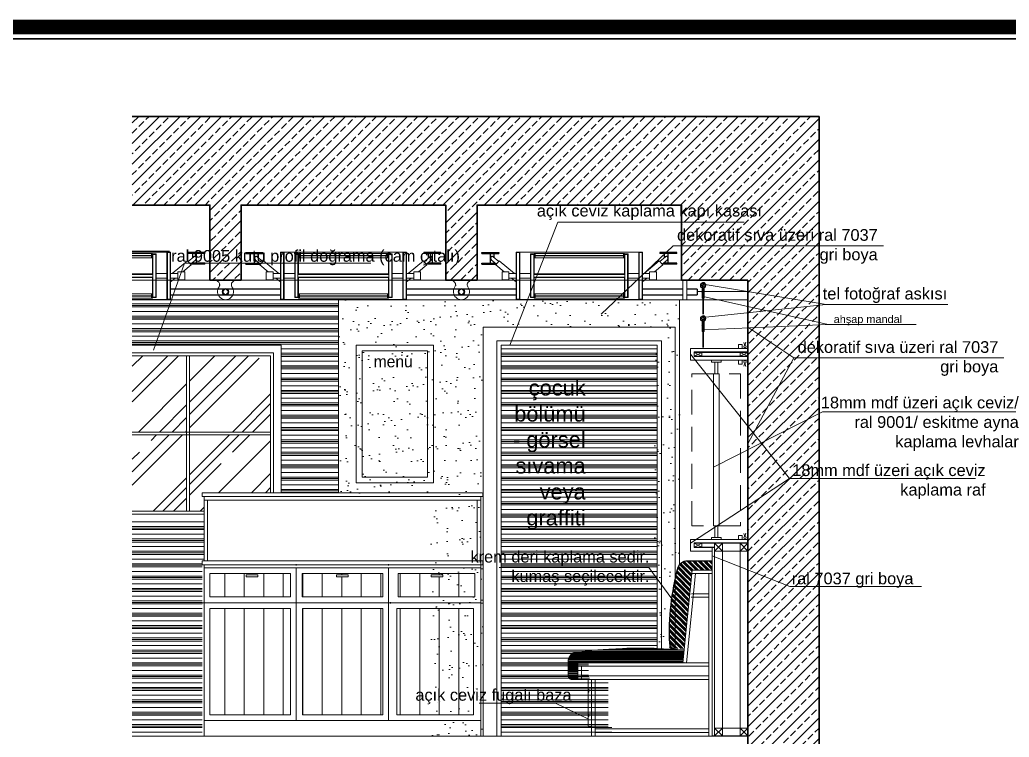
# Model space of a CAD drawing. Header units: millimetres. Extents: x 54215 to 67697, y 23496 to 56611.
# Drawn here: x 59759 to 60266, y 32393 to 32761 of the extents above; entities that cross this region are included whole.
import ezdxf

# ---------------------------------------------------------------- set-up
doc = ezdxf.new("R2010")
doc.units = ezdxf.units.MM
doc.linetypes.add('DASHED', pattern=[19.05, 12.7, -6.35])
doc.layers.add('0 rölöve', color=7, linetype='Continuous', true_color=0xf1380e)
for name, color, linetype, lineweight in [('b_görünüş', 44, 'Continuous', 25), ('no3_ahsap gorunus arka ince', 53, 'Continuous', 15), ('no3_ahsap gorunus arka kalın', 43, 'Continuous', 15), ('no3_ahsap gorunus on ince', 32, 'Continuous', 13), ('no3_cam gorunus arka', 140, 'Continuous', 13), ('no3_duvar kaplama', 8, 'Continuous', 0), ('no3_duvar mevcut', 4, 'Continuous', 35), ('no3_döşeme kaplama', 8, 'Continuous', 0), ('no3_döşeme kaplama trimli', 8, 'Continuous', 0), ('no3_kutu profil gorunus', 8, 'Continuous', 0), ('no3_kutuprofil kesit', 74, 'Continuous', 18), ('no3_lejand', 255, 'Continuous', 13), ('no3_mobilya aydınlatma', 50, 'Continuous', 13), ('no3_tavan aydınlatma', 50, 'Continuous', 13), ('no3_tefriş arka ince', 65, 'Continuous', 13), ('no3_yazı duvar', 152, 'Continuous', 0), ('t_yazı', 154, 'Continuous', 25)]:
    doc.layers.add(name, color=color, linetype=linetype, lineweight=lineweight)
for name, color, linetype, lineweight, true_color in [('no3_ahsap kesit on', 7, 'Continuous', 20, 0xfca103), ('no3_alçıpan kesit', 7, 'Continuous', 20, 0xf5003d), ('no3_tefriş ön ince', 7, 'Continuous', 18, 0x8c1aff)]:
    doc.layers.add(name, color=color, linetype=linetype, lineweight=lineweight, true_color=true_color)
doc.styles.get("Standard").update_dxf_attribs({"font": 'arial.ttf'})
pattern_1 = [(45, (58177.008, 21514.86), (21.552615, 57.47364), [381, -50.8, 127, -25.4]), (45, (58191.915, 21547.727), (-41.84799, 5.92697), [76.2, -8.382, 152.4, -19.05]), (45, (58170.721, 21539.106), (81.36112, 105.428207), [203.2, -35.56, 101.6, -25.4])]

# ---------------------------------------------------------------- blocks, each defined once
blk = doc.blocks.new('sedirkesit')
at = {"layer": 'no3_döşeme kaplama'}
h = blk.add_hatch(dxfattribs=at)
h.set_pattern_fill('GOST_GROUND', color=256, scale=0.1, angle=-45)
h.set_pattern_definition([(360, (-391.1663, 3306.352), (1, -1), [2]), (360, (-390.9541, 3306.1398), (1, -1), [2]), (360, (-390.742, 3305.9277), (1, -1), [2])])
edge = h.paths.add_edge_path()
edge.add_arc((2746.14, 4584.73), 2, 270, 360)
edge.add_line((2748.14, 4584.73), (2748.14, 4592.19))
edge.add_arc((2743.15, 4591.93), 5, 3.0283, 72.8571)
edge.add_arc((2711.07, 4327.17), 271.61, 82.9031, 94.7162)
edge.add_line((2688.74, 4597.87), (2689.22, 4591.24))
edge.add_line((2689.22, 4591.24), (2696.74, 4591.24))
edge.add_line((2696.74, 4591.24), (2743.14, 4591.24))
edge.add_line((2743.14, 4591.24), (2743.14, 4582.73))
edge.add_line((2743.14, 4582.73), (2746.14, 4582.73))
at = {"layer": 'no3_döşeme kaplama trimli'}
h = blk.add_hatch(dxfattribs=at)
h.set_pattern_fill('GOST_GROUND', color=256, scale=0.2)
h.set_pattern_definition([(45, (3988.3898, 1510.6872), (2.8284271, -2e-16), [4]), (45, (3988.9898, 1510.6872), (2.8284271, -2e-16), [4]), (45, (3989.5898, 1510.6872), (2.8284271, -2e-16), [4])])
edge = h.paths.add_edge_path()
edge.add_arc((2687.01, 4638.55), 5, 20.1712, 90)
edge.add_line((2687.01, 4643.55), (2674.17, 4643.55))
edge.add_line((2674.17, 4643.55), (2674.17, 4638.85))
edge.add_line((2674.17, 4638.85), (2684.48, 4638.85))
edge.add_line((2684.48, 4638.85), (2688.69, 4598.55))
edge.add_line((2688.69, 4598.55), (2696.01, 4598.55))
edge.add_arc((2560.8, 4605.68), 135.4, 356.9822, 374.8039)
at = {"layer": 'b_görünüş'}
blk.add_line((2687.01, 4643.55, 0), (2674.17, 4643.55, 0), dxfattribs=at)
for centre, radius, start, end in [((2687.01, 4638.55, 0), 5, 20.1712, 90), ((2566.2, 4606.67, 0), 129.93, 357.5869, 14.9911), ((2692.58, 4601.57, 0), 3.45, 283.571, 353.8442)]:
    blk.add_arc(centre, radius, start, end, dxfattribs=at)
at = {"layer": 'no3_ahsap gorunus on ince'}
for p, q in [((2748.14, 4584.73, 0), (2748.14, 4592.19, 0)), ((2675.97, 4582.73, 0), (2746.14, 4582.73, 0)), ((2734.34, 4582.73, 0), (2734.34, 4553.55, 0)), ((2736.14, 4582.73, 0), (2736.14, 4553.55, 0)), ((2737.94, 4577.73, 0), (2737.59, 4577.38, 0)), ((2737.59, 4577.38, 0), (2737.59, 4576.38, 0)), ((2737.59, 4576.38, 0), (2737.94, 4576.03, 0)), ((2737.59, 4564.9, 0), (2737.94, 4565.26, 0)), ((2737.59, 4563.9, 0), (2737.59, 4564.9, 0)), ((2737.94, 4563.55, 0), (2737.59, 4563.9, 0))]:
    blk.add_line(p, q, dxfattribs=at)
at = {"layer": 'no3_ahsap gorunus on ince', "elevation": 0}
for points in [[(2737.94, 4563.55), (2737.94, 4558.55), (2736.14, 4558.55), (2736.14, 4582.73), (2737.94, 4582.73), (2737.94, 4577.73)], [(2737.94, 4576.03), (2737.94, 4565.26)]]:
    blk.add_lwpolyline(points, dxfattribs=at)
at = {"layer": 'no3_ahsap gorunus on ince'}
for centre, radius, start, end in [((2710.41, 4295.47, 0), 303.18, 83.5198, 94.0994), ((2743.15, 4591.93, 0), 5, 3.0283, 72.8571), ((2746.14, 4584.73, 0), 2, 270, 0)]:
    blk.add_arc(centre, radius, start, end, dxfattribs=at)
at = {"layer": 'no3_ahsap kesit on'}
for p, q in [((2674.17, 4638.85, 0), (2674.17, 4643.55, 0)), ((2684.48, 4638.85, 0), (2674.17, 4638.85, 0)), ((2674.17, 4638.85, 0), (2674.17, 4553.55, 0)), ((2684.61, 4637.05, 0), (2674.17, 4637.05, 0)), ((2675.97, 4637.05, 0), (2675.97, 4553.55, 0)), ((2687.41, 4591.24, 0), (2682.81, 4637.05, 0)), ((2689.22, 4591.24, 0), (2684.48, 4638.85, 0)), ((2684.84, 4626.65, 0), (2675.97, 4626.65, 0)), ((2684.98, 4624.85, 0), (2675.97, 4624.85, 0)), ((2743.14, 4591.24, 0), (2675.97, 4591.24, 0)), ((2743.14, 4589.44, 0), (2675.97, 4589.44, 0)), ((2688.74, 4591.43, 0), (2688.54, 4591.43, 0)), ((2741.34, 4582.73, 0), (2741.34, 4589.44, 0)), ((2743.14, 4582.73, 0), (2743.14, 4591.24, 0)), ((2741.34, 4584.53, 0), (2675.97, 4584.53, 0)), ((2734.34, 4557.35, 0), (2675.97, 4557.35, 0)), ((2734.34, 4555.55, 0), (2675.97, 4555.55, 0))]:
    blk.add_line(p, q, dxfattribs=at)
at = {"layer": 'no3_duvar kaplama', "linetype": 'DASHED'}
blk.add_line((2748.14, 4584.73, 0), (2748.14, 4592.19, 0), dxfattribs=at)
at = {"layer": 'no3_duvar kaplama'}
for p, q in [((2737.94, 4577.73, 0), (2737.94, 4576.03, 0)), ((2737.94, 4565.26, 0), (2737.94, 4563.55, 0))]:
    blk.add_line(p, q, dxfattribs=at)
at = {"layer": 'no3_duvar kaplama', "linetype": 'DASHED'}
for centre, radius, start, end in [((2710.41, 4295.47, 0), 303.18, 83.5198, 94.0994), ((2743.15, 4591.93, 0), 5, 3.0283, 72.8571), ((2746.14, 4584.73, 0), 2, 270, 0)]:
    blk.add_arc(centre, radius, start, end, dxfattribs=at)
at = {"layer": 'no3_kutuprofil kesit'}
blk.add_line((2696.14, 4591.43, 0), (2696.34, 4591.43, 0), dxfattribs=at)
blk = doc.blocks.new('mandal')
at = {"layer": 'no3_ahsap gorunus arka ince'}
for p, q in [((10987.33, 17325.82), (10987.9, 17326.47)), ((10988.1, 17326.54), (10987.39, 17325.73))]:
    blk.add_line(p, q, dxfattribs=at)
for points in [[(10987.91, 17326.47, -0.444746), (10987.65, 17326.74, -0.432142), (10987.91, 17327), (10987.51, 17328.69), (10987.35, 17328.68)], [(10987.35, 17325.72), (10987.35, 17322.73), (10987.56, 17322.73), (10987.91, 17323.44), (10987.91, 17323.91, -0.361232), (10987.55, 17324.29, -0.441928), (10987.93, 17324.75), (10987.93, 17325.56), (10987.8, 17325.75), (10987.91, 17325.97), (10987.91, 17326.32)], [(10988.48, 17328.68), (10988.48, 17322.73), (10988.27, 17322.73), (10987.91, 17323.44), (10987.91, 17323.91, 0.361232), (10988.27, 17324.29, 0.441928), (10987.9, 17324.75), (10987.9, 17325.56), (10988.03, 17325.75), (10987.91, 17325.97), (10987.91, 17326.32)], [(10987.91, 17326.47, 0.444746), (10988.18, 17326.74, 0.432142), (10987.91, 17327), (10988.31, 17328.69), (10988.48, 17328.68)]]:
    blk.add_lwpolyline(points, format="xyb", dxfattribs=at)
blk.add_lwpolyline([(10987.35, 17328.68), (10987.35, 17325.85)], dxfattribs=at)
blk.add_circle((10987.91, 17326.73), 0.168, dxfattribs=at)
blk.add_arc((10987.36, 17325.78), 0.0578, 130.2083, 298.6986, dxfattribs=at)
blk = doc.blocks.new('fe4ryvkukm')
for p, q in [((10581.13, 17423.32), (10581.13, 17423.82)), ((10581.13, 17423.82), (10589.85, 17423.82)), ((10581.13, 17423.32), (10589.85, 17423.32)), ((10585.53, 17418.4), (10585.53, 17423.32)), ((10587.43, 17421.17), (10587.43, 17423.32)), ((10589.85, 17423.82), (10589.85, 17423.32)), ((10672.41, 17423.82), (10672.41, 17423.32)), ((10681.13, 17423.82), (10672.41, 17423.82)), ((10681.13, 17423.32), (10672.41, 17423.32)), ((10674.83, 17421.17), (10674.83, 17423.32)), ((10676.73, 17418.4), (10676.73, 17423.32)), ((10681.13, 17423.32), (10681.13, 17423.82)), ((10581.13, 17417.9), (10581.13, 17418.4)), ((10581.13, 17418.4), (10587.92, 17418.4)), ((10581.13, 17417.9), (10581.13, 17418.4)), ((10581.13, 17417.9), (10588.52, 17417.9)), ((10587.43, 17418.4), (10587.43, 17418.81)), ((10681.13, 17417.9), (10673.74, 17417.9)), ((10681.13, 17418.4), (10674.34, 17418.4)), ((10674.83, 17418.4), (10674.83, 17418.81)), ((10681.13, 17417.9), (10681.13, 17418.4)), ((10681.13, 17417.9), (10681.13, 17418.4)), ((10654.25, 17401.65), (10654.25, 17401.35))]:
    blk.add_line(p, q)
for centre, start, end in [((10586.42, 17420.83), 48.6371, 233.2468), ((10675.84, 17420.83), 306.7532, 131.3629)]:
    blk.add_arc(centre, 0.906, start, end)
at = {"layer": 'no3_cam gorunus arka'}
for p, q in [((10608.01, 17422.35), (10654.25, 17422.35)), ((10608.01, 17422.05), (10654.25, 17422.05)), ((10608.01, 17401.65), (10654.25, 17401.65)), ((10608.01, 17401.35), (10654.25, 17401.35))]:
    blk.add_line(p, q, dxfattribs=at)
at = {"layer": 'no3_kutu profil gorunus'}
for p, q in [((10653.75, 17423.35), (10608.51, 17423.35)), ((10653.75, 17421.05), (10608.51, 17421.05)), ((10653.75, 17402.65), (10608.51, 17402.65)), ((10653.75, 17400.35), (10608.51, 17400.35))]:
    blk.add_line(p, q, dxfattribs=at)
blk.add_lwpolyline([(10598.96, 17424.05), (10663.3, 17424.05), (10663.3, 17399.65), (10598.96, 17399.65)], close=True, dxfattribs=at)
at = {"layer": 'no3_kutuprofil kesit'}
for p, q in [((10608.01, 17423.05), (10608.01, 17422.55)), ((10607.81, 17412.8), (10654.45, 17412.8)), ((10607.81, 17412.6), (10654.45, 17412.6)), ((10607.81, 17411.1), (10654.45, 17411.1)), ((10607.81, 17410.9), (10654.45, 17410.9))]:
    blk.add_line(p, q, dxfattribs=at)
for points in [[(10598.76, 17424.05), (10600.64, 17424.05), (10600.64, 17399.65), (10598.76, 17399.65)], [(10598.96, 17423.85), (10600.44, 17423.85), (10600.44, 17399.85), (10598.96, 17399.85)], [(10606.34, 17422.85), (10607.81, 17422.85), (10607.81, 17400.85), (10606.34, 17400.85)], [(10608.01, 17422.35), (10608.01, 17423.35), (10608.51, 17423.35), (10608.51, 17422.35)], [(10608.01, 17422.05), (10608.01, 17421.05), (10608.51, 17421.05), (10608.51, 17422.05)], [(10654.25, 17422.35), (10654.25, 17423.35), (10653.75, 17423.35), (10653.75, 17422.35)], [(10654.25, 17422.05), (10654.25, 17421.05), (10653.75, 17421.05), (10653.75, 17422.05)], [(10655.92, 17422.85), (10654.45, 17422.85), (10654.45, 17400.85), (10655.92, 17400.85)], [(10663.5, 17424.05), (10661.62, 17424.05), (10661.62, 17399.65), (10663.5, 17399.65)], [(10663.3, 17423.85), (10661.82, 17423.85), (10661.82, 17399.85), (10663.3, 17399.85)], [(10608.01, 17401.65), (10608.01, 17402.65), (10608.51, 17402.65), (10608.51, 17401.65)], [(10608.01, 17401.35), (10608.01, 17400.35), (10608.51, 17400.35), (10608.51, 17401.35)], [(10654.25, 17401.65), (10654.25, 17402.65), (10653.75, 17402.65), (10653.75, 17401.65)], [(10654.25, 17401.35), (10654.25, 17400.35), (10653.75, 17400.35), (10653.75, 17401.35)]]:
    blk.add_lwpolyline(points, close=True, dxfattribs=at)
for points in [[(10608.01, 17411.1), (10608.01, 17400.65), (10606.14, 17400.65), (10606.14, 17423.05), (10608.01, 17423.05), (10608.01, 17412.6)], [(10654.25, 17411.1), (10654.25, 17400.65), (10656.12, 17400.65), (10656.12, 17423.05), (10654.25, 17423.05), (10654.25, 17412.6)]]:
    blk.add_lwpolyline(points, dxfattribs=at)
at = {"layer": 'no3_tavan aydınlatma'}
for p, q in [((10589.77, 17419.21), (10586.86, 17421.64)), ((10672.49, 17419.21), (10675.4, 17421.64)), ((10588.61, 17417.83), (10585.88, 17420.11)), ((10588.29, 17417.44), (10590.09, 17419.6)), ((10592.59, 17413.85), (10588.29, 17417.44)), ((10597.93, 17413.05), (10590.09, 17419.6)), ((10664.33, 17413.05), (10672.17, 17419.6)), ((10669.67, 17413.85), (10673.97, 17417.44)), ((10673.97, 17417.44), (10672.17, 17419.6)), ((10673.65, 17417.83), (10676.38, 17420.11)), ((10595.04, 17413.85), (10591.54, 17413.85)), ((10591.54, 17413.85), (10591.54, 17409.85)), ((10595.04, 17409.85), (10595.04, 17413.85)), ((10595.04, 17413.05), (10598.96, 17413.05)), ((10595.04, 17409.85), (10595.04, 17411.8)), ((10595.04, 17410.65), (10598.96, 17410.65)), ((10595.04, 17410.65), (10596.42, 17410.65)), ((10598.76, 17408.69), (10596.42, 17410.65)), ((10600.46, 17413.05), (10606.16, 17413.05)), ((10600.46, 17410.65), (10606.16, 17410.65)), ((10661.8, 17413.05), (10656.1, 17413.05)), ((10661.8, 17410.65), (10656.1, 17410.65)), ((10667.22, 17413.05), (10663.3, 17413.05)), ((10667.22, 17410.65), (10663.3, 17410.65)), ((10663.5, 17408.69), (10665.84, 17410.65)), ((10667.22, 17409.85), (10667.22, 17413.85)), ((10667.22, 17413.85), (10670.72, 17413.85)), ((10670.72, 17413.85), (10670.72, 17409.85)), ((10591.54, 17409.85), (10595.04, 17409.85)), ((10591.54, 17409.85), (10595.04, 17409.85)), ((10670.72, 17409.85), (10667.22, 17409.85))]:
    blk.add_line(p, q, dxfattribs=at)
blk = doc.blocks.new('fwevjuı')
at = {"layer": 'no3_tefriş arka ince'}
blk.add_line((10567.86, 17350.17), (10567.87, 17350.21), dxfattribs=at)
blk.add_circle((10570.64, 17346.69), 1.7, dxfattribs=at)
for centre, radius, start, end in [((10564.81, 17349.58), 3.11, 27.3375, 84.0191), ((10570.64, 17346.78), 4.12, 143.2104, 36.7896), ((10564.85, 17350.47), 2.77, 333.9315, 11.3713), ((10576.42, 17350.47), 2.77, 167.4594, 206.0685), ((10576.45, 17349.58), 3.11, 95.9809, 151.5098)]:
    blk.add_arc(centre, radius, start, end, dxfattribs=at)

msp = doc.modelspace()

# ---------------------------------------------------------------- hatches: boundary and pattern name
at = {"layer": 'no3_duvar kaplama'}
h = msp.add_hatch(dxfattribs=at)
h.set_pattern_fill('JIS_STN_2.5', color=256, scale=3)
h.set_pattern_definition([(45, (46313.1646, 12958.237), (-5.3033009, 5.3033009), []), (45, (46318.4596, 12958.237), (-5.3033009, 5.3033009), [3.6, -1.5])])
h.paths.add_polyline_path([(60132.032, 32341.662), (60168.532, 32341.662), (60168.532, 32711.87), (59816.222, 32711.87), (59816.222, 32666.37), (59856.032, 32666.37), (59856.032, 32627.836), (59872.085, 32627.836), (59872.085, 32666.37), (59977.032, 32666.37), (59977.032, 32627.836), (59993.085, 32627.836), (59993.085, 32666.37), (60098.032, 32666.37), (60098.032, 32627.836), (60132.032, 32627.836)])
at = {"layer": 'no3_duvar kaplama', "lineweight": 5}
h = msp.add_hatch(dxfattribs=at)
h.set_pattern_fill('PLASTI', color=256, style=0)
h.set_pattern_definition([(0, (46313.1646, 14237.2034), (0, 6.35), []), (0, (46313.1646, 14237.997), (0, 6.35), []), (0, (46313.1646, 14238.791), (0, 6.35), []), (0, (46313.1646, 14241.172), (0, 6.35), [])])
h.paths.add_polyline_path([(59853.032, 32483.788), (59853.032, 32516.785), (59852.032, 32516.785), (59852.032, 32518.485), (59852.332, 32518.785), (59922.032, 32518.785), (59922.032, 32617.788), (59816.222, 32617.788), (59816.222, 32393.788), (59852.032, 32393.788), (59852.032, 32483.788)])
h.paths.add_polyline_path([(59853.032, 32503.788), (59853.032, 32516.785), (59852.032, 32516.785), (59852.032, 32518.485), (59852.332, 32518.785), (59892.684, 32518.785), (59892.684, 32594.538), (59816.222, 32594.538), (59816.222, 32503.788)])
h = msp.add_hatch(dxfattribs=at)
h.set_pattern_fill('AR-SAND', color=256, scale=0.25, style=0)
h.set_pattern_definition([(37.5, (46313.165, 14237.203), (-0.400008, 12.235331), [0, -9.652, 0, -10.795, 0, -10.31875]), (7.5, (46313.165, 14237.203), (11.238082, 17.920628), [0, -5.207, 0, -8.6995, 0, -3.33375]), (327.5, (46305.354, 14237.203), (19.7748093, 0.0359296), [0, -3.175, 0, -11.43, 0, -14.9225]), (317.5, (46305.354, 14237.203), (19.088911, 5.573233), [0, -1.5875, 0, -7.493, 0, -8.5725])])
h.paths.add_polyline_path([(59922.032, 32518.404), (59969.532, 32518.404), (59969.532, 32393.788), (59996.18, 32393.788), (59996.18, 32603.788), (60084.282, 32603.788), (60084.282, 32438.87), (60094.566, 32438.405), (60094.569, 32438.449), (60093.752, 32438.76), (60093.072, 32439.237), (60092.548, 32439.83), (60092.133, 32440.631), (60091.947, 32441.434), (60091.88, 32443.383), (60091.833, 32446.405), (60091.851, 32449.143), (60091.932, 32451.996), (60092.175, 32456.339), (60092.614, 32461.137), (60093.306, 32466.416), (60094.356, 32472.39), (60095.537, 32477.708), (60096.254, 32480.512), (60097.032, 32481.897), (60097.032, 32617.788), (59922.032, 32617.788)])
at = {"layer": 'no3_duvar kaplama', "lineweight": 0}
h = msp.add_hatch(dxfattribs=at)
h.set_pattern_fill('PLASTI', color=241, style=0)
h.set_pattern_definition([(0, (46323.563, 14237.2034), (0, 6.35), []), (0, (46323.563, 14237.997), (0, 6.35), []), (0, (46323.563, 14238.791), (0, 6.35), []), (0, (46323.563, 14241.172), (0, 6.35), [])])
h.paths.add_polyline_path([(60005.43, 32594.538), (60085.43, 32594.538), (60085.43, 32438.813), (60077.506, 32438.703), (60065.081, 32438.019), (60053.73, 32436.946), (60051.631, 32435.665), (60050.345, 32433.35), (60050.21, 32432.432), (60050.21, 32424.972), (60050.475, 32423.979), (60051.085, 32423.319), (60051.719, 32423.034), (60052.21, 32422.972), (60060.41, 32422.972), (60060.41, 32398.788), (60062.21, 32398.788), (60062.21, 32393.788), (60005.43, 32393.788)])
at = {"layer": 'no3_duvar kaplama'}
h = msp.add_hatch(dxfattribs=at)
h.set_pattern_fill('AR-RROOF', color=256, angle=45)
h.set_pattern_definition(pattern_1)
h.paths.add_polyline_path([(59816.222, 32589.038), (59816.222, 32549.913), (59844.1, 32549.913), (59844.1, 32589.038)])
h = msp.add_hatch(dxfattribs=at)
h.set_pattern_fill('AR-RROOF', color=256, angle=45)
h.set_pattern_definition(pattern_1)
h.paths.add_polyline_path([(59845.6, 32589.038), (59845.6, 32549.913), (59887.184, 32549.913), (59887.184, 32589.038)])
h = msp.add_hatch(dxfattribs=at)
h.set_pattern_fill('AR-RROOF', color=256, angle=45)
h.set_pattern_definition(pattern_1)
h.paths.add_polyline_path([(59816.222, 32548.413), (59816.222, 32509.288), (59844.1, 32509.288), (59844.1, 32548.413)])
h = msp.add_hatch(dxfattribs=at)
h.set_pattern_fill('AR-RROOF', color=256, angle=45)
h.set_pattern_definition(pattern_1)
h.paths.add_polyline_path([(59853.032, 32509.288), (59853.032, 32516.785), (59852.032, 32516.785), (59852.032, 32518.485), (59852.332, 32518.785), (59887.184, 32518.785), (59887.184, 32548.413), (59845.6, 32548.413), (59845.6, 32509.288)])
h = msp.add_hatch(dxfattribs=at)
h.set_pattern_fill('_USER', color=256, scale=10, angle=90, pattern_type=0)
h.set_pattern_definition([(90, (44183.699, 19634.885), (-10, 6e-16), [])])
h.paths.add_polyline_path([(59856.032, 32404.789), (59897.365, 32404.789), (59897.365, 32459.286), (59856.032, 32459.286)])
h.paths.add_polyline_path([(59903.506, 32404.789), (59944.839, 32404.789), (59944.839, 32459.286), (59903.506, 32459.286)])
h.paths.add_polyline_path([(59951.926, 32459.286), (59951.926, 32404.789), (59991.259, 32404.789), (59991.259, 32459.286)])
h.paths.add_polyline_path([(59952.698, 32477.286), (59952.698, 32465.286), (59992.032, 32465.286), (59992.032, 32477.286)])
h.paths.add_polyline_path([(59969.534, 32475.613), (59975.534, 32475.613), (59975.534, 32476.613), (59969.534, 32476.613)], flags=16)
h.paths.add_polyline_path([(59903.365, 32465.286), (59944.698, 32465.286), (59944.698, 32477.286), (59903.365, 32477.286)])
h.paths.add_polyline_path([(59920.998, 32475.613), (59920.998, 32476.613), (59926.998, 32476.613), (59926.998, 32475.613)], flags=16)
h.paths.add_polyline_path([(59897.365, 32465.286), (59897.365, 32477.286), (59856.032, 32477.286), (59856.032, 32465.286)])
h.paths.add_polyline_path([(59874.672, 32475.613), (59874.672, 32476.613), (59880.672, 32476.613), (59880.672, 32475.613)], flags=16)
h.paths.add_polyline_path([(59960.295, 32408.647), (60043.432, 32408.647), (60043.432, 32421.011), (59960.295, 32421.011)], flags=9)

# ---------------------------------------------------------------- linework, layer by layer
for p, q in [((59844.816, 32642.037), (59844.816, 32641.537)), ((59853.532, 32642.037), (59844.816, 32642.037)), ((59853.532, 32641.537), (59844.816, 32641.537)), ((59847.232, 32639.39), (59847.232, 32641.537)), ((59849.134, 32636.618), (59849.134, 32641.537)), ((59853.532, 32641.537), (59853.532, 32642.037)), ((59853.532, 32636.118), (59846.14, 32636.118)), ((59853.532, 32636.618), (59846.738, 32636.618)), ((59847.232, 32636.618), (59847.232, 32637.03)), ((59853.532, 32636.118), (59853.532, 32636.618)), ((59853.532, 32636.118), (59853.532, 32636.618)), ((60132.032, 32627.788), (60132.032, 32592.788)), ((59892.388, 32623.299), (59835.702, 32623.299)), ((60013.388, 32623.299), (59956.728, 32623.299)), ((60098.658, 32623.299), (60077.728, 32623.299)), ((60106.032, 32623.299), (60100.661, 32623.299)), ((60106.032, 32623.299), (60106.032, 32620.299)), ((59826.647, 32619.87), (59826.647, 32619.57)), ((59835.702, 32620.299), (59892.388, 32620.299)), ((59956.728, 32620.299), (60013.388, 32620.299)), ((60077.728, 32620.299), (60098.658, 32620.299)), ((60100.661, 32620.299), (60106.032, 32620.299)), ((59892.684, 32594.538), (59816.222, 32594.538)), ((60132.032, 32393.788), (60113.782, 32393.788))]:
    msp.add_line(p, q)
for points in [[(60109.04, 32620.325), (60109.146, 32620.325), (60109.146, 32610.326), (60109.04, 32610.326)], [(60109.04, 32603.284), (60109.146, 32603.284), (60109.146, 32593.285), (60109.04, 32593.285)]]:
    msp.add_lwpolyline(points, close=True)
msp.add_arc((59848.243, 32639.054), 0.906, 306.75315, 131.3629)
for p in [(59900.365, 32481.786), (59947.698, 32481.786), (59900.365, 32462.286), (59948.698, 32462.286)]:
    msp.add_point(p)
at = {"layer": '0 rölöve'}
for p, q in [((60132.032, 32341.662), (60132.032, 32627.788)), ((60168.532, 32341.662), (60168.532, 32627.788))]:
    msp.add_line(p, q, dxfattribs=at)
at = {"layer": 'no3_ahsap gorunus arka kalın', "linetype": 'DASHED'}
msp.add_lwpolyline([(60103.332, 32579.788), (60128.332, 32579.788), (60128.332, 32501.788), (60103.332, 32501.788)], close=True, dxfattribs=at)
at = {"layer": 'no3_ahsap gorunus on ince'}
for p, q in [((59996.18, 32393.788), (59996.18, 32603.788)), ((60094.68, 32603.788), (59996.18, 32603.788)), ((60094.68, 32438.87), (60094.68, 32603.788)), ((60003.18, 32393.788), (60003.18, 32596.788)), ((60087.68, 32596.788), (60003.18, 32596.788)), ((60005.43, 32393.788), (60005.43, 32594.538)), ((60085.43, 32594.538), (60005.43, 32594.538)), ((60085.43, 32438.813), (60085.43, 32594.538)), ((60087.68, 32438.853), (60087.68, 32596.788))]:
    msp.add_line(p, q, dxfattribs=at)
for points in [[(59970.711, 32594.538), (59931.101, 32594.538), (59931.101, 32523.788), (59970.711, 32523.788)], [(59967.711, 32591.538), (59934.101, 32591.538), (59934.101, 32526.788), (59967.711, 32526.788)]]:
    msp.add_lwpolyline(points, close=True, dxfattribs=at)
at = {"layer": 'no3_ahsap kesit on'}
for p, q in [((60129.032, 32594.788), (60127.232, 32594.788)), ((60127.232, 32594.788), (60127.232, 32592.788)), ((60129.032, 32592.788), (60129.032, 32594.788)), ((60127.232, 32584.788), (60127.232, 32586.788)), ((60129.032, 32586.788), (60129.032, 32584.788)), ((60129.032, 32584.788), (60127.232, 32584.788)), ((60129.032, 32496.788), (60127.232, 32496.788)), ((60127.232, 32496.788), (60127.232, 32494.788)), ((60129.032, 32494.788), (60129.032, 32496.788)), ((60107.932, 32494.788), (60132.032, 32494.788)), ((60132.032, 32492.988), (60132.032, 32494.788))]:
    msp.add_line(p, q, dxfattribs=at)
for points in [[(60132.032, 32592.788), (60102.632, 32592.788), (60102.632, 32586.788), (60132.032, 32586.788)], [(60132.032, 32590.988), (60104.432, 32590.988), (60104.432, 32588.588), (60132.032, 32588.588)], [(60113.782, 32488.788), (60102.632, 32488.788), (60102.632, 32494.788), (60132.032, 32494.788)], [(60113.782, 32490.588), (60104.432, 32490.588), (60104.432, 32492.988), (60132.032, 32492.988)]]:
    msp.add_lwpolyline(points, dxfattribs=at)
msp.add_lwpolyline([(60117.332, 32579.788), (60114.332, 32579.788), (60114.332, 32501.788), (60117.332, 32501.788)], close=True, dxfattribs=at)
at = {"layer": 'no3_alçıpan kesit'}
for p, q in [((60113.782, 32393.788), (60113.782, 32490.588)), ((60113.782, 32490.588), (60114.982, 32490.588)), ((60114.982, 32393.788), (60114.982, 32490.588))]:
    msp.add_line(p, q, dxfattribs=at)
at = {"layer": 'no3_cam gorunus arka'}
for p, q in [((59816.222, 32640.57), (59826.647, 32640.57)), ((59816.222, 32640.27), (59826.647, 32640.27)), ((59816.222, 32619.87), (59826.647, 32619.87)), ((59816.222, 32619.57), (59826.647, 32619.57))]:
    msp.add_line(p, q, dxfattribs=at)
at = {"layer": 'no3_duvar kaplama'}
msp.add_line((59816.222, 32393.788), (60132.032, 32393.788), dxfattribs=at)
at = {"layer": 'no3_duvar mevcut'}
for p, q in [((59816.222, 32711.87), (60168.532, 32711.87)), ((60168.532, 32341.662), (60168.532, 32711.87)), ((60132.032, 32341.662), (60132.032, 32627.836))]:
    msp.add_line(p, q, dxfattribs=at)
msp.add_lwpolyline([(59816.222, 32666.37), (59856.032, 32666.37), (59856.032, 32627.836), (59872.085, 32627.836), (59872.085, 32666.37), (59977.032, 32666.37), (59977.032, 32627.836), (59993.085, 32627.836), (59993.085, 32666.37), (60098.032, 32666.37), (60098.032, 32627.836), (60132.032, 32627.836)], dxfattribs=at)
at = {"layer": 'no3_döşeme kaplama'}
for p, q in [((59853.032, 32503.788), (59816.222, 32503.788)), ((60132.032, 32393.788), (59816.222, 32393.788))]:
    msp.add_line(p, q, dxfattribs=at)
for centre, radius in [((60109.06, 32625.122), 1.377), ((60109.06, 32625.122), 1.177), ((60109.06, 32608.081), 1.377), ((60109.06, 32608.081), 1.177)]:
    msp.add_circle(centre, radius, dxfattribs=at)
at = {"layer": 'no3_kutu profil gorunus'}
for p, q in [((59826.147, 32641.57), (59816.222, 32641.57)), ((59826.147, 32639.27), (59816.222, 32639.27)), ((59826.147, 32620.87), (59816.222, 32620.87)), ((59826.147, 32618.57), (59816.222, 32618.57)), ((60108.432, 32590.788), (60132.032, 32590.788)), ((60108.432, 32588.788), (60132.032, 32588.788)), ((60108.432, 32492.788), (60132.032, 32492.788)), ((60108.432, 32490.788), (60114.982, 32490.788))]:
    msp.add_line(p, q, dxfattribs=at)
msp.add_lwpolyline([(59816.222, 32642.27), (59835.702, 32642.27), (59835.702, 32617.87), (59816.222, 32617.87)], dxfattribs=at)
for points in [[(60118.982, 32488.788), (60128.032, 32488.788), (60128.032, 32397.988), (60118.982, 32397.988)], [(59874.672, 32475.613), (59880.672, 32475.613), (59880.672, 32476.613), (59874.672, 32476.613)], [(59920.998, 32475.613), (59926.998, 32475.613), (59926.998, 32476.613), (59920.998, 32476.613)], [(59969.534, 32475.613), (59975.534, 32475.613), (59975.534, 32476.613), (59969.534, 32476.613)]]:
    msp.add_lwpolyline(points, close=True, dxfattribs=at)
at = {"layer": 'no3_kutuprofil kesit'}
for p, q in [((59816.222, 32631.02), (59826.847, 32631.02)), ((59816.222, 32630.82), (59826.847, 32630.82)), ((59816.222, 32629.32), (59826.847, 32629.32)), ((59816.222, 32629.12), (59826.847, 32629.12)), ((59892.684, 32518.785), (59892.684, 32594.538)), ((59844.1, 32589.038), (59844.1, 32509.288)), ((59845.6, 32589.038), (59845.6, 32509.288)), ((60104.432, 32590.788), (60108.432, 32588.788)), ((60104.432, 32588.788), (60108.432, 32590.788)), ((60128.032, 32590.788), (60132.032, 32588.788)), ((60128.032, 32588.788), (60132.032, 32590.788)), ((60115.032, 32579.788), (60115.032, 32585.788)), ((60116.632, 32579.788), (60116.632, 32585.788)), ((59887.184, 32549.913), (59816.222, 32549.913)), ((59887.184, 32548.413), (59816.222, 32548.413)), ((60115.032, 32501.788), (60115.032, 32495.788)), ((60116.632, 32501.788), (60116.632, 32495.788)), ((60104.432, 32490.788), (60108.432, 32492.788)), ((60104.432, 32492.788), (60108.432, 32490.788)), ((60114.982, 32488.788), (60118.982, 32492.788)), ((60114.982, 32492.788), (60118.982, 32488.788)), ((60128.032, 32488.788), (60132.032, 32492.788)), ((60128.032, 32492.788), (60132.032, 32488.788)), ((60114.982, 32393.988), (60118.982, 32397.988)), ((60114.982, 32397.988), (60118.982, 32393.988)), ((60128.032, 32393.988), (60132.032, 32397.988)), ((60128.032, 32397.988), (60132.032, 32393.988))]:
    msp.add_line(p, q, dxfattribs=at)
for points in [[(59826.647, 32640.57), (59826.647, 32641.57), (59826.147, 32641.57), (59826.147, 32640.57)], [(59826.647, 32640.27), (59826.647, 32639.27), (59826.147, 32639.27), (59826.147, 32640.27)], [(59828.325, 32641.07), (59826.847, 32641.07), (59826.847, 32619.07), (59828.325, 32619.07)], [(59835.902, 32642.27), (59834.024, 32642.27), (59834.024, 32617.87), (59835.902, 32617.87)], [(59835.702, 32642.07), (59834.224, 32642.07), (59834.224, 32618.07), (59835.702, 32618.07)], [(59826.647, 32619.87), (59826.647, 32620.87), (59826.147, 32620.87), (59826.147, 32619.87)], [(59826.647, 32619.57), (59826.647, 32618.57), (59826.147, 32618.57), (59826.147, 32619.57)], [(60104.432, 32590.788), (60104.432, 32588.788), (60108.432, 32588.788), (60108.432, 32590.788)], [(60113.332, 32585.788), (60118.332, 32585.788), (60118.332, 32586.788), (60113.332, 32586.788)], [(60128.032, 32590.788), (60128.032, 32588.788), (60132.032, 32588.788), (60132.032, 32590.788)], [(60113.332, 32495.788), (60118.332, 32495.788), (60118.332, 32494.788), (60113.332, 32494.788)], [(60104.432, 32490.788), (60104.432, 32492.788), (60108.432, 32492.788), (60108.432, 32490.788)], [(60114.982, 32488.788), (60114.982, 32492.788), (60118.982, 32492.788), (60118.982, 32488.788)], [(60128.032, 32488.788), (60128.032, 32492.788), (60132.032, 32492.788), (60132.032, 32488.788)], [(60114.982, 32393.988), (60114.982, 32397.988), (60118.982, 32397.988), (60118.982, 32393.988)], [(60128.032, 32393.988), (60128.032, 32397.988), (60132.032, 32397.988), (60132.032, 32393.988)]]:
    msp.add_lwpolyline(points, close=True, dxfattribs=at)
for points in [[(59826.647, 32629.32), (59826.647, 32618.87), (59828.525, 32618.87), (59828.525, 32641.27), (59826.647, 32641.27), (59826.647, 32630.82)], [(59816.222, 32594.538), (59892.684, 32594.538), (59892.684, 32518.785)], [(59816.222, 32590.538), (59888.684, 32590.538), (59888.684, 32518.785)], [(59816.222, 32589.038), (59887.184, 32589.038), (59887.184, 32518.785)], [(59853.032, 32509.288), (59816.222, 32509.288)], [(59853.032, 32507.788), (59816.222, 32507.788)], [(59853.032, 32503.788), (59816.222, 32503.788)]]:
    msp.add_lwpolyline(points, dxfattribs=at)
at = {"layer": 'no3_kutuprofil kesit', "linetype": 'DASHED'}
msp.add_lwpolyline([(60100.661, 32627.788), (60098.658, 32627.788), (60098.658, 32617.777), (60100.661, 32617.777)], close=True, dxfattribs=at)
at = {"layer": 'no3_kutuprofil kesit'}
for centre, radius in [((59864.067, 32621.846), 1.5), ((59864.067, 32621.846), 1.3), ((59985.067, 32621.846), 1.5), ((59985.067, 32621.846), 1.3), ((60109.139, 32625.723), 1), ((60109.139, 32625.723), 0.4), ((60109.139, 32608.683), 1), ((60109.139, 32608.683), 0.4)]:
    msp.add_circle(centre, radius, dxfattribs=at)
at = {"layer": 'no3_lejand', "color": 1, "const_width": 7.466}
msp.add_lwpolyline([(60520.193, 32177.727), (58996.843, 32177.727), (58996.843, 32757.727), (60520.193, 32757.727), (60520.193, 32442.108, -0.4142136), (60510.158, 32432.073), (60358.636, 32432.073, 0.4142136), (60354.622, 32428.06), (60354.622, 32330.525, 0.4142136), (60358.636, 32326.511), (60510.158, 32326.511, -0.4142136), (60520.193, 32316.476), (60520.193, 32177.727)], format="xyb", dxfattribs=at)
at = {"layer": 'no3_lejand', "color": 252, "const_width": 0.854}
msp.add_lwpolyline([(60514.172, 32442.108, -0.4142136), (60510.158, 32438.094), (60358.636, 32438.094, 0.4142136), (60348.601, 32428.06), (60348.601, 32330.525, 0.4142136), (60358.636, 32320.49), (60510.158, 32320.49, -0.4142136), (60514.172, 32316.476), (60514.172, 32183.748), (59002.863, 32183.748), (59002.863, 32751.707), (60514.172, 32751.707), (60514.172, 32442.108)], format="xyb", dxfattribs=at)
at = {"layer": 'no3_mobilya aydınlatma'}
for p, q in [((60130.525, 32594.296), (60129.917, 32595.79)), ((60130.525, 32594.296), (60131.06, 32596.003)), ((60130.525, 32585.28), (60129.917, 32583.785)), ((60130.525, 32585.28), (60131.06, 32583.573)), ((60130.525, 32496.296), (60129.917, 32497.79)), ((60130.525, 32496.296), (60131.06, 32498.003))]:
    msp.add_line(p, q, dxfattribs=at)
for centre in [(60130.525, 32593.66), (60130.525, 32585.916), (60130.525, 32495.66)]:
    msp.add_circle(centre, 0.637, dxfattribs=at)
at = {"layer": 'no3_tavan aydınlatma'}
for p, q in [((59836.735, 32631.27), (59844.573, 32637.82)), ((59846.376, 32635.663), (59844.573, 32637.82)), ((59844.894, 32637.436), (59847.798, 32639.863)), ((59846.055, 32636.047), (59848.786, 32638.328)), ((59842.076, 32632.07), (59846.376, 32635.663)), ((59834.2, 32631.27), (59828.503, 32631.27)), ((59834.2, 32628.87), (59828.503, 32628.87)), ((59839.619, 32631.27), (59835.702, 32631.27)), ((59839.619, 32628.87), (59835.702, 32628.87)), ((59835.902, 32626.911), (59838.246, 32628.87)), ((59839.619, 32628.07), (59839.619, 32632.07)), ((59839.619, 32632.07), (59843.119, 32632.07)), ((59843.119, 32628.07), (59839.619, 32628.07)), ((59843.119, 32632.07), (59843.119, 32628.07))]:
    msp.add_line(p, q, dxfattribs=at)
at = {"layer": 'no3_tefriş arka ince'}
for p, q in [((59816.222, 32627.836), (59856.032, 32627.836)), ((59872.085, 32627.836), (59977.032, 32627.836)), ((59993.085, 32627.836), (60098.032, 32627.836)), ((60132.032, 32617.788), (59816.222, 32617.788)), ((60132.032, 32621.988), (60106.032, 32621.988))]:
    msp.add_line(p, q, dxfattribs=at)
at = {"layer": 'no3_tefriş ön ince'}
for p, q in [((59922.032, 32518.785), (59922.032, 32617.788)), ((60097.032, 32617.788), (60097.032, 32481.897)), ((59852.332, 32518.785, 0.025), (59852.032, 32518.485, 0.025)), ((59852.032, 32516.785, 0.025), (59852.032, 32518.485, 0.025)), ((59852.032, 32516.785, 0.025), (59996.032, 32516.785, 0.025)), ((59852.332, 32518.785, 0.025), (59995.732, 32518.785, 0.025)), ((59853.032, 32483.788), (59853.032, 32516.785)), ((59995.032, 32483.788), (59995.032, 32516.785)), ((59995.732, 32518.785, 0.025), (59996.032, 32518.485, 0.025)), ((59996.032, 32516.785, 0.025), (59996.032, 32518.485, 0.025)), ((59853.032, 32514.985), (59995.032, 32514.985)), ((59854.832, 32483.788), (59854.832, 32514.985)), ((59993.232, 32483.788), (59993.232, 32514.985)), ((59996.032, 32483.788), (59852.032, 32483.788)), ((59852.032, 32483.786), (59996.032, 32483.786)), ((59852.032, 32481.786), (59852.032, 32483.786)), ((59852.032, 32481.786), (59996.032, 32481.786)), ((59853.032, 32483.79), (59853.032, 32483.786)), ((59853.032, 32481.786), (59853.032, 32393.79)), ((59853.032, 32480.286), (59995.032, 32480.286)), ((59900.365, 32480.286), (59900.365, 32401.789)), ((59947.698, 32480.286), (59947.698, 32401.789)), ((59995.032, 32483.79), (59995.032, 32393.79)), ((59996.032, 32481.786), (59996.032, 32483.786)), ((59852.032, 32462.286), (59995.032, 32462.286)), ((59853.032, 32393.79), (59853.032, 32401.79)), ((59853.032, 32401.79), (59995.032, 32401.788))]:
    msp.add_line(p, q, dxfattribs=at)
for points in [[(59856.032, 32465.286), (59897.365, 32465.286), (59897.365, 32477.286), (59856.032, 32477.286)], [(59903.365, 32465.286), (59944.698, 32465.286), (59944.698, 32477.286), (59903.365, 32477.286)], [(59952.698, 32465.286), (59992.032, 32465.286), (59992.032, 32477.286), (59952.698, 32477.286)], [(59856.032, 32459.286), (59897.365, 32459.286), (59897.365, 32404.789), (59856.032, 32404.789)], [(59903.506, 32459.286), (59944.839, 32459.286), (59944.839, 32404.789), (59903.506, 32404.789)], [(59951.926, 32459.286), (59991.259, 32459.286), (59991.259, 32404.789), (59951.926, 32404.789)]]:
    msp.add_lwpolyline(points, close=True, dxfattribs=at)
at = {"layer": 'no3_yazı duvar'}
for p, q in [((60172.251, 32615.326), (60109.139, 32625.723)), ((60173.281, 32605.154), (60109.09, 32619.472)), ((60173.281, 32605.154), (60108.841, 32602.321)), ((60173.281, 32605.154), (60218.393, 32605.154)), ((60153.299, 32526.094), (60102.632, 32589.788)), ((60155.604, 32587.928), (60132.032, 32543.781))]:
    msp.add_line(p, q, dxfattribs=at)
for points in [[(60009.992, 32594.538), (60034.575, 32657.575), (60130.16, 32657.575)], [(59816.222, 32642.752), (59835.257, 32642.752)], [(60201.533, 32645.454), (60093.731, 32645.454), (60056.76, 32610.428)], [(59827.175, 32591.976), (59843.04, 32636.534), (59938.626, 32636.534)], [(60234.689, 32615.297), (60172.251, 32615.326), (60108.724, 32608.654)], [(60263.406, 32587.928), (60155.604, 32587.928), (60132.032, 32603.751)], [(60114.767, 32532.012), (60170.238, 32560.331), (60273.219, 32560.331)], [(60102.632, 32492.788), (60153.299, 32526.094), (60248.885, 32526.094)], [(60221.131, 32470.603), (60153.489, 32470.603), (60113.782, 32486.425)], [(60093.004, 32464.318), (60081.137, 32480.368), (60004.463, 32480.368)], [(60050.012, 32402.712), (60033.279, 32410.738), (59994.143, 32410.738)]]:
    msp.add_lwpolyline(points, dxfattribs=at)

# ---------------------------------------------------------------- block references
for name, p in [('fe4ryvkukm', (49293.428, 15218.222)), ('fe4ryvkukm', (49414.428, 15218.222)), ('fwevjuı', (49293.428, 15275.16)), ('fwevjuı', (49414.428, 15275.16)), ('mandal', (49121.18, 15295.795)), ('mandal', (49121.18, 15278.754))]:
    msp.add_blockref(name, p)
at = {"layer": '0 rölöve', "xscale": -1}
msp.add_blockref('sedirkesit', (62787.956, 27840.239, -0.002), dxfattribs=at)

# ---------------------------------------------------------------- texts
at = {"layer": 'no3_yazı duvar', "attachment_point": 3}
for s, insert, char_height, width in [('açık ceviz kaplama kapı kasası', (60139.286, 32666.511), 6, 220.83674), ('dekoratif sıva üzeri ral 7037 gri boya', (60198.646, 32654.052), 6, 108.02303), ('ral 9005 kutu profil doğrama (cam çıtalı)', (59984.309, 32643.292), 6, 220.83674), (' tel fotoğraf askısı', (60234.279, 32623.938), 6, 108.02303), ('ahşap mandal', (60211.158, 32609.829), 4, 108.02303), ('dekoratif sıva üzeri ral 7037 gri boya', (60260.518, 32596.527), 6, 108.02303), ('çocuk bölümü - görsel sıvama veya graffiti', (60048.815, 32576.64), 8, 40.50227), ('18mm mdf üzeri açık ceviz/ ral 9001/ eskitme ayna kaplama levhalar', (60271.007, 32568.045), 6, 111.81956), ('18mm mdf üzeri açık ceviz kaplama raf', (60253.999, 32533.321), 6, 111.81956), ('krem deri kaplama sedir.\\Pkumaş seçilecektir.', (60081.494, 32488.939), 6, 108.02303), ('ral 7037 gri boya', (60216.971, 32477.767), 6, 108.02303), ('açık ceviz fugalı baza', (60041.576, 32418.025), 6, 108.02303)]:
    msp.add_mtext(s, dxfattribs=dict(at, insert=insert, char_height=char_height, width=width))
at = {"layer": 't_yazı', "insert": (59858.821, 32583.023), "char_height": 6, "width": 184.74758, "attachment_point": 7}
msp.add_mtext('\\pi81.231,t177.23;{\\fBebas|b0|i0|c0|p2;menu}', dxfattribs=at)

doc.saveas('drawing.dxf')
